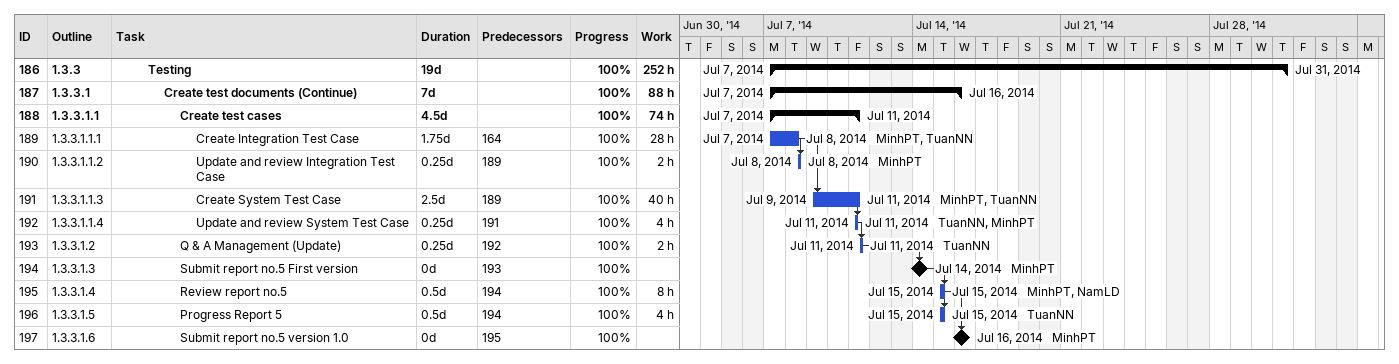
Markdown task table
| ID | WBS | Task | Duration | Start | Finish | Predecessors | Resources | % complete | Work (h) |
|---|---|---|---|---|---|---|---|---|---|
| 186 | 1.3.3 | **Testing** | 19d | 2014-07-07 | 2014-07-31 |  |  | 100 | 252 |
| 187 | 1.3.3.1 | **Create test documents (Continue)** | 7d | 2014-07-07 | 2014-07-16 |  |  | 100 | 88 |
| 188 | 1.3.3.1.1 | **Create test cases** | 4.5d | 2014-07-07 | 2014-07-11 |  |  | 100 | 74 |
| 189 | 1.3.3.1.1.1 | Create Integration Test Case | 1.75d | 2014-07-07 | 2014-07-08 | 164 | MinhPT, TuanNN | 100 | 28 |
| 190 | 1.3.3.1.1.2 | Update and review Integration Test Case | 0.25d | 2014-07-08 | 2014-07-08 | 189 | MinhPT | 100 | 2 |
| 191 | 1.3.3.1.1.3 | Create System Test Case | 2.5d | 2014-07-09 | 2014-07-11 | 189 | MinhPT, TuanNN | 100 | 40 |
| 192 | 1.3.3.1.1.4 | Update and review System Test Case | 0.25d | 2014-07-11 | 2014-07-11 | 191 | TuanNN, MinhPT | 100 | 4 |
| 193 | 1.3.3.1.2 | Q & A Management (Update) | 0.25d | 2014-07-11 | 2014-07-11 | 192 | TuanNN | 100 | 2 |
| 194 | 1.3.3.1.3 | Submit report no.5 First version | 0d | 2014-07-14 | 2014-07-14 | 193 | MinhPT | 100 |  |
| 195 | 1.3.3.1.4 | Review report no.5 | 0.5d | 2014-07-15 | 2014-07-15 | 194 | MinhPT, NamLD | 100 | 8 |
| 196 | 1.3.3.1.5 | Progress Report 5 | 0.5d | 2014-07-15 | 2014-07-15 | 194 | TuanNN | 100 | 4 |
| 197 | 1.3.3.1.6 | Submit report no.5 version 1.0 | 0d | 2014-07-16 | 2014-07-16 | 195 | MinhPT | 100 |  |
